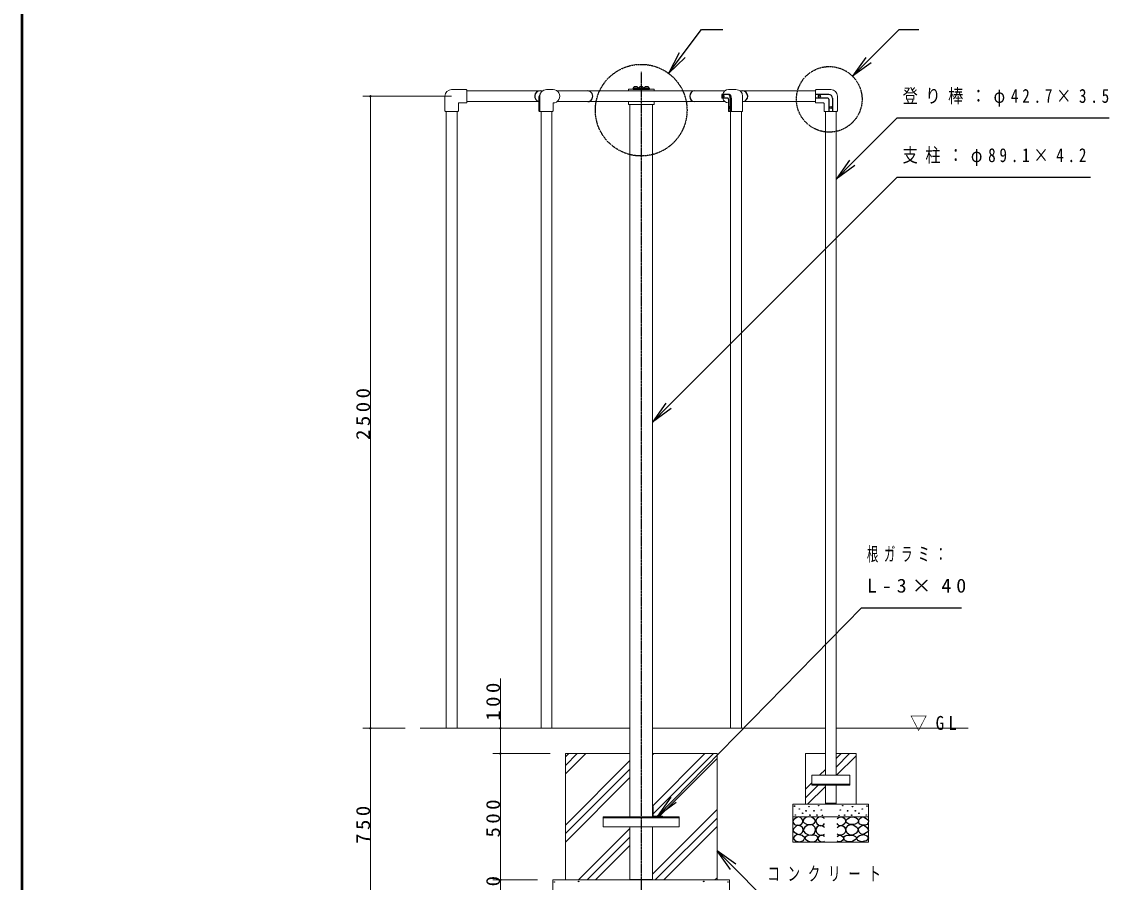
# Model space of a CAD drawing. Units: millimetres at full size. Extents: x -11550 to 0, y 0 to 8010.
# Drawn here: x -11550 to -7247, y 1757 to 5161 of the extents above; entities that cross this region are included whole.
import ezdxf

# ---------------------------------------------------------------- set-up
doc = ezdxf.new("R2010")
doc.units = ezdxf.units.MM
doc.linetypes.add('USER2', pattern=[6, 3, -1, 1, -1])
doc.linetypes.add('USER3', pattern=[8, 3, -1, 1, -1, 1, -1])
for name, color, linetype, lineweight in [('A3図枠', 7, 'Continuous', 25), ('線', 7, 'Continuous', 25), ('補助', 2, 'Continuous', 25)]:
    doc.layers.add(name, color=color, linetype=linetype, lineweight=lineweight)
doc.styles.add('ＭＳ ゴシック', font='')
doc.styles.get('ＭＳ ゴシック').set_extended_font_data('MS Gothic')

# ---------------------------------------------------------------- blocks, each defined once
blk = doc.blocks.new('dimension_origin')
at = {"color": 0, "linetype": 'Continuous', "lineweight": -2}
blk.add_circle((0, 0), 1.25, dxfattribs=at)

msp = doc.modelspace()

# ---------------------------------------------------------------- linework, layer by layer
at = {"layer": 'A3図枠', "lineweight": 50}
msp.add_line((-11550, 8010), (-11550, 0), dxfattribs=at)
at = {"layer": '線', "color": 20, "linetype": 'USER2'}
msp.add_line((-9099.089, 4963.17), (-9099.089, 1556.22), dxfattribs=at)
at = {"layer": '線', "lineweight": 13}
for p, q in [((-9875.589, 4866.22), (-9875.589, 4808.22)), ((-9849.089, 4892.72), (-9791.089, 4892.72)), ((-9789.089, 4890.72), (-9789.089, 4841.72)), ((-9489.787, 4887.57), (-9789.089, 4887.57)), ((-9500.589, 4806.22), (-9500.589, 4866.22)), ((-9474.089, 4892.72), (-9447.589, 4892.72)), ((-8767.684, 4887.57), (-9431.921, 4887.57)), ((-9149.889, 4887.57), (-9149.889, 4893.57)), ((-9048.289, 4893.57), (-9149.889, 4893.57)), ((-9048.289, 4887.57), (-9048.289, 4893.57)), ((-8724.089, 4892.72), (-8754.089, 4892.72)), ((-8409.089, 4887.57), (-8708.391, 4887.57)), ((-8697.589, 4808.22), (-8697.589, 4866.22)), ((-8409.089, 4890.72), (-8409.089, 4841.72)), ((-8349.089, 4892.72), (-8407.089, 4892.72)), ((-8322.589, 4866.22), (-8322.589, 4808.22)), ((-9822.589, 4837.72), (-9822.589, 4808.22)), ((-9820.589, 4839.72), (-9791.089, 4839.72)), ((-9504.003, 4844.87), (-9789.089, 4844.87)), ((-9447.589, 4839.72), (-9447.589, 4808.22)), ((-8767.684, 4844.87), (-9431.921, 4844.87)), ((-9149.889, 4844.87), (-9149.889, 4833.57)), ((-9048.289, 4833.57), (-9149.889, 4833.57)), ((-9143.639, 4833.57), (-9143.639, 2016.22)), ((-9054.539, 4833.57), (-9054.539, 2016.22)), ((-9048.289, 4844.87), (-9048.289, 4833.57)), ((-8754.003, 4839.72), (-8754.089, 4839.72)), ((-8409.089, 4844.87), (-8697.589, 4844.87)), ((-8377.589, 4839.72), (-8407.089, 4839.72)), ((-8375.589, 4837.72), (-8375.589, 4808.22)), ((-9873.589, 4806.22), (-9824.589, 4806.22)), ((-9870.439, 4806.22), (-9870.439, 2366.22)), ((-9827.739, 4806.22), (-9827.739, 2366.22)), ((-9502.003, 4806.22), (-9449.589, 4806.22)), ((-9495.439, 4806.22), (-9495.439, 2366.22)), ((-9452.739, 4806.22), (-9452.739, 2366.22)), ((-8699.589, 4806.22), (-8752.003, 4806.22)), ((-8745.439, 4806.22), (-8745.439, 2366.22)), ((-8702.739, 4806.22), (-8702.739, 2366.22)), ((-8324.589, 4806.22), (-8373.589, 4806.22)), ((-8370.439, 4806.22), (-8370.439, 2181.22)), ((-8327.739, 4806.22), (-8327.739, 2181.22)), ((-9143.639, 2366.22), (-9972.956, 2366.22)), ((-8370.439, 2366.22), (-9054.539, 2366.22)), ((-7804.875, 2366.22), (-8327.739, 2366.22)), ((-9399.089, 2266.22), (-9399.089, 1766.22)), ((-9143.639, 2266.22), (-9399.089, 2266.22)), ((-8799.089, 2266.22), (-9054.539, 2266.22)), ((-8799.089, 2266.22), (-8799.089, 1766.22)), ((-8449.089, 2266.22), (-8370.439, 2266.22)), ((-8449.089, 2066.22), (-8449.089, 2266.22)), ((-8327.739, 2266.22), (-8249.089, 2266.22)), ((-8249.089, 2066.22), (-8249.089, 2266.22)), ((-8274.089, 2181.22), (-8424.089, 2181.22)), ((-8424.089, 2181.22), (-8424.089, 2141.22)), ((-8274.089, 2181.22), (-8274.089, 2141.22)), ((-8274.089, 2141.22), (-8424.089, 2141.22)), ((-8370.439, 2141.22), (-8370.439, 2066.22)), ((-8327.739, 2141.22), (-8327.739, 2066.22)), ((-8499.089, 2066.22), (-8499.089, 1916.22)), ((-8499.089, 2066.22), (-8199.089, 2066.22)), ((-8370.439, 2066.22), (-8327.739, 2066.22)), ((-8199.089, 2066.22), (-8199.089, 1916.22)), ((-9054.539, 2056.22), (-9054.539, 2016.22)), ((-9054.539, 2056.22), (-9053.539, 2056.22)), ((-9051.539, 2054.22), (-9051.539, 2019.22)), ((-9249.089, 1976.22), (-9249.089, 2016.22)), ((-9249.089, 2016.22), (-8949.089, 2016.22)), ((-9054.539, 2016.22), (-9014.539, 2016.22)), ((-9051.539, 2019.22), (-9016.539, 2019.22)), ((-9014.539, 2017.22), (-9014.539, 2016.22)), ((-8949.089, 1976.22), (-8949.089, 2016.22)), ((-8499.089, 2016.22), (-8199.089, 2016.22)), ((-8199.089, 1916.22), (-8199.089, 2016.22)), ((-9249.089, 1976.22), (-8949.089, 1976.22)), ((-9143.639, 1976.22), (-9143.639, 1766.22)), ((-9054.539, 1976.22), (-9054.539, 1766.22)), ((-8499.089, 1916.22), (-8199.089, 1916.22)), ((-9449.089, 1766.22), (-9449.089, 1616.22)), ((-8749.089, 1766.22), (-9449.089, 1766.22)), ((-9054.539, 1768.22), (-9143.639, 1768.22)), ((-8749.089, 1766.22), (-8749.089, 1616.22))]:
    msp.add_line(p, q, dxfattribs=at)
at = {"layer": '線', "color": 2}
for p, q in [((-9131.49, 4893.57), (-9131.49, 4896.57)), ((-9109.99, 4896.57), (-9131.49, 4896.57)), ((-9131.49, 4893.57), (-9109.99, 4893.57)), ((-9131.24, 4898.07), (-9131.24, 4896.57)), ((-9131.24, 4898.07), (-9110.24, 4898.07)), ((-9131.24, 4896.57), (-9110.24, 4896.57)), ((-9115.24, 4903.17), (-9126.24, 4903.17)), ((-9121.74, 4893.57), (-9120.008, 4896.57)), ((-9120.74, 4893.57), (-9119.008, 4896.57)), ((-9110.24, 4898.07), (-9110.24, 4896.57)), ((-9109.99, 4893.57), (-9109.99, 4896.57)), ((-9109.839, 4893.57), (-9109.839, 4896.57)), ((-9088.339, 4896.57), (-9109.839, 4896.57)), ((-9109.839, 4893.57), (-9109.839, 4896.57)), ((-9109.839, 4893.57), (-9109.839, 4896.57)), ((-9109.839, 4893.57), (-9088.339, 4893.57)), ((-9109.589, 4898.07), (-9109.589, 4896.57)), ((-9109.589, 4898.07), (-9088.589, 4898.07)), ((-9109.589, 4898.07), (-9109.589, 4896.57)), ((-9109.589, 4898.07), (-9109.589, 4896.57)), ((-9109.589, 4896.57), (-9088.589, 4896.57)), ((-9093.589, 4903.17), (-9104.589, 4903.17)), ((-9100.089, 4893.57), (-9098.357, 4896.57)), ((-9099.089, 4893.57), (-9097.357, 4896.57)), ((-9088.589, 4898.07), (-9088.589, 4896.57)), ((-9088.339, 4893.57), (-9088.339, 4896.57)), ((-9088.189, 4893.57), (-9088.189, 4896.57)), ((-9088.189, 4893.57), (-9088.189, 4896.57)), ((-9088.189, 4893.57), (-9088.189, 4896.57)), ((-9066.689, 4896.57), (-9088.189, 4896.57)), ((-9088.189, 4893.57), (-9066.689, 4893.57)), ((-9087.939, 4898.07), (-9087.939, 4896.57)), ((-9087.939, 4898.07), (-9087.939, 4896.57)), ((-9087.939, 4898.07), (-9087.939, 4896.57)), ((-9087.939, 4898.07), (-9066.939, 4898.07)), ((-9087.939, 4896.57), (-9066.939, 4896.57)), ((-9071.939, 4903.17), (-9082.939, 4903.17)), ((-9078.439, 4893.57), (-9076.707, 4896.57)), ((-9077.439, 4893.57), (-9075.707, 4896.57)), ((-9066.939, 4898.07), (-9066.939, 4896.57)), ((-9066.689, 4893.57), (-9066.689, 4896.57)), ((-8780.503, 4871.22), (-8780.503, 4861.22)), ((-8750.224, 4873.22), (-8778.503, 4873.22)), ((-8357.089, 4873.22), (-8409.089, 4873.22)), ((-9504.003, 4858.22), (-9504.003, 4808.22)), ((-8756.503, 4859.22), (-8778.503, 4859.22)), ((-8754.003, 4854.22), (-8754.003, 4808.22)), ((-8747.003, 4858.22), (-8747.003, 4808.22)), ((-8742.724, 4858.22), (-8742.724, 4808.22)), ((-8361.089, 4859.22), (-8409.089, 4859.22)), ((-8356.089, 4854.22), (-8356.089, 4806.22)), ((-8342.089, 4858.22), (-8342.089, 4806.22)), ((-8274.089, 2144.22), (-8424.089, 2144.22)), ((-8327.739, 2068.22), (-8370.439, 2068.22)), ((-9249.089, 2013.22), (-8949.089, 2013.22))]:
    msp.add_line(p, q, dxfattribs=at)
for centre in [(-8394.089, 4866.22), (-8349.089, 4821.22)]:
    msp.add_circle(centre, 4, dxfattribs=at)
at = {"layer": '線', "lineweight": 13}
for centre, radius, start, end in [((-9849.089, 4866.22), 26.5, 90, 180), ((-9791.089, 4890.72), 2, 0, 90), ((-9474.089, 4866.22), 26.5, 90, 180), ((-8724.089, 4866.22), 26.5, 0, 90), ((-8407.089, 4890.72), 2, 90, 180), ((-8349.089, 4866.22), 26.5, 0, 90), ((-9820.589, 4837.72), 2, 90, 180), ((-9791.089, 4841.72), 2, 270, 0), ((-8407.089, 4841.72), 2, 180, 270), ((-8377.589, 4837.72), 2, 0, 90), ((-9873.589, 4808.22), 2, 180, 270), ((-9824.589, 4808.22), 2, 270, 0), ((-9449.589, 4808.22), 2, 270, 0), ((-8699.589, 4808.22), 2, 270, 0), ((-8373.589, 4808.22), 2, 180, 270), ((-8324.589, 4808.22), 2, 270, 0), ((-9053.539, 2054.22), 2, 0, 90), ((-9016.539, 2017.22), 2, 0, 90)]:
    msp.add_arc(centre, radius, start, end, dxfattribs=at)
at = {"layer": '線', "color": 2}
for centre, radius, start, end in [((-9499.089, 4866.22), 21.35, 90, 256.6939), ((-9118.934, 4891.006), 14.189, 120.99055, 150.14398), ((-9122.546, 4891.006), 14.189, 29.85602, 59.00945), ((-9097.283, 4891.006), 14.189, 120.99055, 150.14398), ((-9100.895, 4891.006), 14.189, 29.85602, 59.00945), ((-9075.633, 4891.006), 14.189, 120.99055, 150.14398), ((-9079.245, 4891.006), 14.189, 29.85602, 59.00945), ((-8778.503, 4871.22), 2, 90, 180), ((-8699.089, 4866.22), 21.35, 274.02878, 90), ((-8357.089, 4858.22), 15, 0, 90), ((-8778.503, 4861.22), 2, 180, 270), ((-8361.089, 4854.22), 5, 0, 90), ((-9502.003, 4808.22), 2, 180, 270), ((-8752.003, 4808.22), 2, 180, 270), ((-8749.003, 4808.22), 2, 270, 0), ((-8744.724, 4808.22), 2, 270, 0)]:
    msp.add_arc(centre, radius, start, end, dxfattribs=at)
for centre, major_axis, ratio, start_param, end_param in [((-9496.503, 4858.22), (0, 15), 0.5, 0.49662167, 1.57079633), ((-9309.764, 4866.22), (0, 21.35), 0.878701, 3.14159265, 6.28318531), ((-8888.414, 4866.22), (0, 21.35), 0.878701, 6.28318531, 9.42477796), ((-8754.503, 4858.22), (0, 15), 0.5, 4.71238898, 6.28318531), ((-8750.224, 4858.22), (0, 15), 0.5, 4.71238898, 6.28318531), ((-8756.503, 4854.22), (0, 5), 0.5, 4.71238898, 6.28318531)]:
    msp.add_ellipse(centre, major_axis=major_axis, ratio=ratio, start_param=start_param, end_param=end_param, dxfattribs=at)
at = {"layer": '線', "lineweight": 13}
for centre, ratio, start_param, end_param in [((-9447.589, 4866.22), 0.998101, 3.14159265, 6.28318531), ((-8754.089, 4866.22), 0.866025, 6.28318531, 7.58665814), ((-8754.089, 4866.22), 0.866025, 1.83811982, 3.14159265)]:
    msp.add_ellipse(centre, major_axis=(0, 26.5), ratio=ratio, start_param=start_param, end_param=end_param, dxfattribs=at)
at = {"layer": '線', "color": 2}
for centre, major_axis in [((-8773.003, 4866.22), (0.041, 4)), ((-8750.503, 4821.22), (-0.041, 4))]:
    msp.add_ellipse(centre, major_axis=major_axis, ratio=0.49998, dxfattribs=at)
at = {"layer": '補助'}
for p, q in [((-8936.802, 5028.486), (-8860.412, 5130.81)), ((-8860.412, 5130.81), (-8830.412, 5130.81)), ((-8830.412, 5130.81), (-8775.984, 5130.81)), ((-8199.581, 5009.326), (-8078.097, 5130.81)), ((-8078.097, 5130.81), (-8048.097, 5130.81)), ((-8048.097, 5130.81), (-8000.097, 5130.81)), ((-8948.822, 5037.459), (-8990.642, 4956.366)), ((-8990.642, 4956.366), (-8936.802, 5028.486)), ((-8924.782, 5019.513), (-8990.642, 4956.366)), ((-8210.188, 5019.933), (-8263.221, 4945.686)), ((-8263.221, 4945.686), (-8199.581, 5009.326)), ((-8188.975, 4998.719), (-8263.221, 4945.686)), ((-8264.1, 4602.494), (-8086.429, 4780.165)), ((-8086.429, 4780.165), (-8056.429, 4780.165)), ((-8056.429, 4780.165), (-7247.14, 4780.165)), ((-8274.706, 4613.101), (-8327.739, 4538.854)), ((-8327.739, 4538.854), (-8264.1, 4602.494)), ((-8253.493, 4591.887), (-8327.739, 4538.854)), ((-8990.9, 3641.253), (-8086.429, 4545.724)), ((-8086.429, 4545.724), (-8056.429, 4545.724)), ((-8056.429, 4545.724), (-7321.556, 4545.724)), ((-9001.506, 3651.86), (-9054.539, 3577.614)), ((-9054.539, 3577.614), (-8990.9, 3641.253)), ((-8980.293, 3630.647), (-9054.539, 3577.614)), ((-8971.08, 2083.532), (-8227.739, 2842.842)), ((-8227.739, 2842.842), (-8197.739, 2842.842)), ((-8197.739, 2842.842), (-7831.155, 2842.842)), ((-8981.798, 2094.025), (-9034.039, 2019.22)), ((-9034.039, 2019.22), (-8971.08, 2083.532)), ((-8960.361, 2073.039), (-9034.039, 2019.22)), ((-8746.056, 1807.229), (-8799.089, 1881.476)), ((-8724.843, 1828.443), (-8799.089, 1881.476)), ((-8799.089, 1881.476), (-8735.45, 1817.836)), ((-8735.45, 1817.836), (-8621.227, 1703.613))]:
    msp.add_line(p, q, dxfattribs=at)
at = {"layer": '補助', "lineweight": 13}
for p, q in [((-9849.089, 4866.22), (-10200.439, 4866.22)), ((-10170.439, 2366.22), (-10170.439, 4866.22)), ((-9656.027, 2266.22), (-9656.027, 2563.791)), ((-10032.956, 2366.22), (-10200.439, 2366.22)), ((-10032.956, 2366.22), (-10200.439, 2366.22)), ((-10170.439, 1616.22), (-10170.439, 2366.22)), ((-9459.089, 2366.22), (-9686.027, 2366.22)), ((-9459.089, 2266.22), (-9686.027, 2266.22)), ((-9459.089, 2266.22), (-9686.027, 2266.22)), ((-9656.027, 1766.22), (-9656.027, 2266.22)), ((-9399.089, 2185.441), (-9318.311, 2266.22)), ((-9399.089, 2219.117), (-9351.987, 2266.22)), ((-9399.089, 2252.793), (-9385.663, 2266.22)), ((-9399.089, 1983.385), (-9143.639, 2238.835)), ((-9054.539, 2058.528), (-8846.847, 2266.22)), ((-9054.539, 2260.583), (-9048.903, 2266.22)), ((-9051.539, 2027.852), (-8813.171, 2266.22)), ((-9026.495, 2019.22), (-8799.089, 2246.626)), ((-8327.739, 2212.836), (-8274.356, 2266.22)), ((-8327.739, 2246.512), (-8308.032, 2266.22)), ((-8325.68, 2181.22), (-8249.089, 2257.81)), ((-9399.089, 1949.709), (-9143.639, 2205.159)), ((-8393.032, 2181.22), (-8370.439, 2203.812)), ((-9399.089, 1916.033), (-9143.639, 2171.483)), ((-8449.089, 2125.162), (-8424.089, 2150.162)), ((-8449.089, 2091.486), (-8399.356, 2141.22)), ((-8440.68, 2066.22), (-8370.439, 2136.46)), ((-9054.539, 1789.12), (-8799.089, 2044.57)), ((-9043.764, 1766.22), (-8799.089, 2010.894)), ((-9346.847, 1766.22), (-9143.639, 1969.428)), ((-9010.088, 1766.22), (-8799.089, 1977.218)), ((-9313.171, 1766.22), (-9143.639, 1935.752)), ((-9279.495, 1766.22), (-9143.639, 1902.076)), ((-9509.089, 1766.22), (-9686.027, 1766.22)), ((-9509.089, 1766.22), (-9686.027, 1766.22)), ((-9656.027, 1713.22), (-9656.027, 1769.22)), ((-8808.032, 1766.22), (-8799.089, 1775.162))]:
    msp.add_line(p, q, dxfattribs=at)
at = {"layer": '補助'}
for points in [[(-8476.641, 2015.622), (-8483.103, 2013.081), (-8489.314, 2009.602), (-8495.173, 2005.564), (-8498.82, 2000.096), (-8497.808, 1992.514), (-8492.8, 1986.155), (-8485.934, 1983.565), (-8478.225, 1983.303), (-8470.613, 1983.908), (-8464.283, 1986.472), (-8460.531, 1991.758), (-8459.214, 1998.195), (-8460.062, 2003.401), (-8463.016, 2008.334), (-8469.176, 2013.162)], [(-8479.175, 1982.67), (-8484.504, 1979.877), (-8489.948, 1975.699), (-8496.397, 1968.879), (-8498.82, 1962.074), (-8495.192, 1957.247), (-8488.681, 1952.886), (-8482.043, 1948.598), (-8475.373, 1946.549), (-8467.729, 1948.995), (-8461.432, 1955.421), (-8458.326, 1963.698), (-8459.848, 1972.214), (-8468.006, 1979.464)], [(-8437.217, 2015.713), (-8442.121, 2015.096), (-8447.758, 2013.01), (-8455.729, 2007.222), (-8459.381, 2000.306), (-8458.506, 1996.344), (-8454.786, 1991.927), (-8445.295, 1987.154), (-8435.325, 1985.71), (-8427.974, 1985.537), (-8420.458, 1987.061), (-8412.859, 1991.676), (-8409.106, 1997.873), (-8410.075, 2002.526), (-8414.782, 2007.874), (-8425.45, 2014.08)], [(-8449.921, 1951.382), (-8437.331, 1944.526), (-8423.972, 1943.544), (-8413.688, 1950.998), (-8408.836, 1962.735), (-8411.116, 1973.513), (-8418.025, 1981.655), (-8426.851, 1985.089), (-8438.027, 1983.818), (-8451.782, 1975.763), (-8457.759, 1964.897), (-8455.123, 1957.704)], [(-8248.258, 1951.382), (-8260.847, 1944.526), (-8274.206, 1943.544), (-8284.49, 1950.998), (-8289.343, 1962.735), (-8287.062, 1973.513), (-8280.153, 1981.655), (-8271.328, 1985.089), (-8260.151, 1983.818), (-8246.397, 1975.763), (-8240.42, 1964.897), (-8243.055, 1957.704)], [(-8260.962, 2015.713), (-8256.058, 2015.096), (-8250.42, 2013.01), (-8242.449, 2007.222), (-8238.798, 2000.306), (-8239.672, 1996.344), (-8243.393, 1991.927), (-8252.884, 1987.154), (-8262.854, 1985.71), (-8270.204, 1985.537), (-8277.72, 1987.061), (-8285.319, 1991.676), (-8289.073, 1997.873), (-8288.104, 2002.526), (-8283.397, 2007.874), (-8272.728, 2014.08)], [(-8219.003, 1982.67), (-8213.674, 1979.877), (-8208.23, 1975.699), (-8201.782, 1968.879), (-8199.358, 1962.074), (-8202.986, 1957.247), (-8209.498, 1952.886), (-8216.135, 1948.598), (-8222.805, 1946.549), (-8230.45, 1948.995), (-8236.747, 1955.421), (-8239.853, 1963.698), (-8238.331, 1972.214), (-8230.173, 1979.464)], [(-8221.538, 2015.622), (-8215.076, 2013.081), (-8208.864, 2009.602), (-8203.006, 2005.564), (-8199.358, 2000.096), (-8200.37, 1992.514), (-8205.378, 1986.155), (-8212.244, 1983.565), (-8219.954, 1983.303), (-8227.566, 1983.908), (-8233.895, 1986.472), (-8237.648, 1991.758), (-8238.965, 1998.195), (-8238.116, 2003.401), (-8235.162, 2008.334), (-8229.003, 2013.162)], [(-8479.994, 1946.737), (-8491.314, 1940.718), (-8498.125, 1931.902), (-8489.639, 1920.633), (-8471.204, 1916.519), (-8456.85, 1922.629), (-8451.424, 1933.001), (-8462.206, 1942.11)], [(-8422.891, 1942.592), (-8430.426, 1943.219), (-8438.568, 1941.782), (-8447.496, 1937.724), (-8451.813, 1932.321), (-8449.126, 1927.639), (-8443.163, 1923.131), (-8436.684, 1919.288), (-8429.378, 1916.915), (-8417.529, 1917.148), (-8407.214, 1921.239), (-8402.51, 1926.047), (-8400.456, 1931.781), (-8401.516, 1936.929), (-8405.592, 1941.511), (-8413.99, 1944.052)], [(-8275.287, 1942.592), (-8267.753, 1943.219), (-8259.611, 1941.782), (-8250.683, 1937.724), (-8246.366, 1932.321), (-8249.053, 1927.639), (-8255.015, 1923.131), (-8261.494, 1919.288), (-8268.801, 1916.915), (-8280.649, 1917.148), (-8290.965, 1921.239), (-8295.668, 1926.047), (-8297.722, 1931.781), (-8296.663, 1936.929), (-8292.587, 1941.511), (-8284.188, 1944.052)], [(-8218.184, 1946.737), (-8206.865, 1940.718), (-8200.054, 1931.902), (-8208.54, 1920.633), (-8226.975, 1916.519), (-8241.329, 1922.629), (-8246.754, 1933.001), (-8235.972, 1942.11)]]:
    msp.add_lwpolyline(points, close=True, dxfattribs=at)
for points in [[(-8374.089, 2009.519), (-8382.516, 2014.374), (-8391.199, 2015.856), (-8396.819, 2014.167), (-8401.972, 2010.469), (-8406.444, 2005.16), (-8408.309, 1998.429), (-8404.641, 1989.658), (-8396.586, 1983.22), (-8388.287, 1980.841), (-8381.06, 1981.953), (-8377.01, 1985.329), (-8374.089, 1989.874)], [(-8374.406, 1973.398), (-8381.547, 1978.86), (-8389.615, 1981.319), (-8396.32, 1980.095), (-8402.289, 1976.249), (-8406.681, 1970.468), (-8408.309, 1963.259), (-8405.645, 1954.65), (-8399.437, 1947.733), (-8391.798, 1943.861), (-8384.228, 1942.98), (-8379.075, 1944.42), (-8374.406, 1947.099)], [(-8324.089, 2009.519), (-8315.662, 2014.374), (-8306.979, 2015.856), (-8301.36, 2014.167), (-8296.207, 2010.469), (-8291.735, 2005.16), (-8289.869, 1998.429), (-8293.538, 1989.658), (-8301.593, 1983.22), (-8309.892, 1980.841), (-8317.118, 1981.953), (-8321.169, 1985.329), (-8324.089, 1989.874)], [(-8323.772, 1973.398), (-8316.632, 1978.86), (-8308.564, 1981.319), (-8301.858, 1980.095), (-8295.89, 1976.249), (-8291.497, 1970.468), (-8289.869, 1963.259), (-8292.533, 1954.65), (-8298.741, 1947.733), (-8306.381, 1943.861), (-8313.95, 1942.98), (-8319.104, 1944.42), (-8323.772, 1947.099)], [(-8374.089, 1938.861), (-8380.107, 1942.18), (-8387.397, 1942.98), (-8396.113, 1938.647), (-8400.387, 1931.891), (-8399.775, 1928.221), (-8396.902, 1923.969), (-8389.74, 1918.498), (-8382.327, 1916.682), (-8378.031, 1917.733), (-8374.089, 1919.85)], [(-8324.089, 1938.861), (-8318.071, 1942.18), (-8310.782, 1942.98), (-8302.065, 1938.647), (-8297.791, 1931.891), (-8298.403, 1928.221), (-8301.276, 1923.969), (-8308.439, 1918.498), (-8315.851, 1916.682), (-8320.148, 1917.733), (-8324.089, 1919.85)]]:
    msp.add_lwpolyline(points, dxfattribs=at)
at = {"layer": '補助', "linetype": 'USER3'}
for centre, radius in [((-9099.089, 4811.101), 181.281), ((-8354.984, 4853.923), 129.773)]:
    msp.add_circle(centre, radius, dxfattribs=at)
at = {"layer": '補助'}
for centre in [(-8492.483, 2058.396), (-8489.314, 2023.543), (-8473.472, 2046.99), (-8460.481, 2030.197), (-8446.54, 2039.702), (-8435.134, 2056.179), (-8431.648, 2022.592), (-8415.593, 2039.769), (-8403.97, 2022.74), (-8396.672, 2060.311), (-8386.672, 2043.283), (-8381.806, 2022.2), (-8316.373, 2022.2), (-8311.507, 2043.283), (-8301.506, 2060.311), (-8294.208, 2022.74), (-8282.585, 2039.769), (-8266.531, 2022.592), (-8263.045, 2056.179), (-8251.639, 2039.702), (-8237.697, 2030.197), (-8224.706, 2046.99), (-8208.864, 2023.543), (-8205.696, 2058.396), (-9442.483, 1758.396), (-9346.672, 1760.311), (-8851.506, 1760.311), (-8755.696, 1758.396)]:
    msp.add_circle(centre, 1, dxfattribs=at)

# ---------------------------------------------------------------- block references
at = {"layer": '補助', "lineweight": 13, "xscale": 2, "yscale": 2}
for p, rotation in [((-10170.439, 4866.22), 270), ((-10170.439, 2366.22), 90), ((-10170.439, 2366.22), 270), ((-9656.027, 2366.22), 270), ((-9656.027, 2266.22), 90), ((-9656.027, 2266.22), 270), ((-9656.027, 1766.22), 90), ((-9656.027, 1766.22), 90)]:
    msp.add_blockref('dimension_origin', p, dxfattribs=dict(at, rotation=rotation))

# ---------------------------------------------------------------- texts
at = {"layer": '補助', "char_height": 54.99, "style": 'ＭＳ ゴシック'}
for s, insert, attachment_point in [('\\T1.5;\\W0.8;登り棒：φ42.7×3.5', (-8064.679, 4895.165), 1), ('\\T1.5;\\W0.8;支柱：φ89.1×4.2', (-8064.679, 4660.724), 1), ('\\T1.5;\\W0.6;根ガラミ：', (-8205.989, 3082.842), 1), ('\\T1.5;\\W1.05;L-3×40', (-8205.989, 2957.842), 1), ('\\T1.5;\\W0.9;▽GL', (-8035.259, 2354.982), 7), ('\\T1.64;\\W0.65;コンクリート', (-8599.477, 1818.613), 1)]:
    msp.add_mtext(s, dxfattribs=dict(at, insert=insert, attachment_point=attachment_point))
at = {"layer": '補助', "char_height": 54.99, "attachment_point": 8, "rotation": 90, "style": 'ＭＳ ゴシック'}
for s, insert in [('\\T1.33;\\W1.1;2500', (-10171.439, 3616.22)), ('\\T1.33;\\W1.1;100', (-9657.027, 2478.077)), ('\\T1.33;\\W1.1;500', (-9657.027, 2016.22)), ('\\T1.33;\\W1.1;750', (-10171.439, 1991.22)), ('\\T1.34;\\W1.1;50', (-9657.027, 1740.926))]:
    msp.add_mtext(s, dxfattribs=dict(at, insert=insert))

doc.saveas('drawing.dxf')
